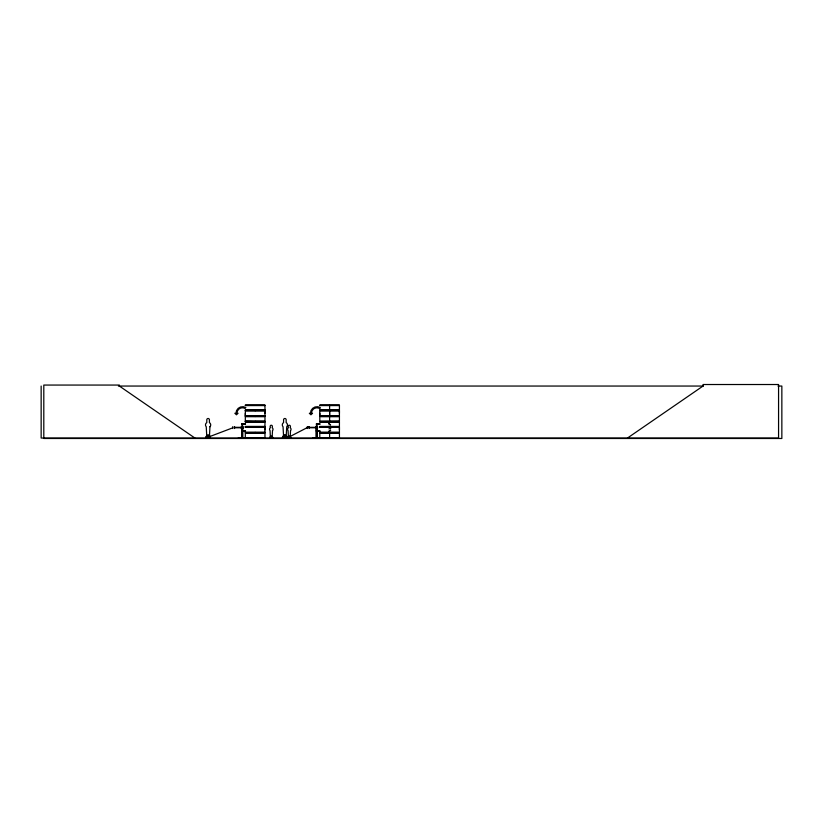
<?xml version="1.0" encoding="UTF-8"?>
<svg xmlns="http://www.w3.org/2000/svg" width="823" height="823" viewBox="0 0 823 823"><rect width="100%" height="100%" fill="white"/><g stroke="black" fill="none" stroke-linecap="round" stroke-linejoin="round"><path stroke-width="1.23" d="M254.976 415.718L245.326 415.718L245.336 413.311M264.965 429.812L264.965 427.394M264.965 413.311L264.965 410.903M319.797 415.718L319.797 410.903L339.436 410.903L339.426 415.718L319.797 415.718L319.808 413.311M339.426 429.812L339.426 427.394L319.797 427.394M339.426 413.311L339.426 410.903M286.167 436.859L286.733 426.746A2.623 2.582 -90 0 0 286.167 422.621L286.167 419.792A1.307 1.296 -90 0 0 284.871 418.485A1.307 1.296 -90 0 0 283.575 419.792L283.575 422.621A2.623 2.582 -90 0 0 283.04 426.746L283.606 436.859L286.188 436.859M284.357 435.737L285.149 435.583L284.48 435.305M208.27 435.305L207.797 435.665L208.384 435.737M285.139 435.665L284.861 435.809M284.943 435.665L284.408 435.418M207.777 435.583L208.034 435.346M329.601 438.031L329.632 433.186M316.197 437.99L316.269 427.127L317.143 427.127L317.143 438.042L317.009 424.473M290.612 438.031L290.622 436.9L290.622 437.815L282.423 438.031L282.711 436.334L283.359 436.334L283.359 437.425M290.54 437.63L282.701 437.702L283.462 437.836M285.828 437.425L285.622 438.031M286.178 437.425L285.828 437.702M285.972 438.031L286.836 438.042L286.589 436.334L286.641 437.425M286.476 438.021L286.939 436.334L286.281 436.334L286.281 437.425M290.056 437.702L289.305 437.702C293.194 438.68 283.668 436.221 283.009 437.425L283.009 436.334L283.061 437.702M210.297 438.021L205.637 438.031L206.151 436.334L206.45 437.425M206.707 438.031L207.221 438.001L206.151 437.702M208.877 438.031L209.34 438.042M209.886 437.425L209.104 438.031M270.345 438.031L269.635 438.031L272.794 438.031L272.598 436.9L272.3 438.031M269.687 438.031L269.954 436.9L270.16 437.63M271.919 438.042L272.434 438.042M271.796 438.031L272.598 437.908M272.763 438.042L271.909 437.918M287.865 438.031L287.988 436.9L288.184 437.63M288.482 437.918L288.019 438.042M290.622 437.815L289.943 438.042M328.922 431.468L330.558 430.172M328.953 431.55L330.62 430.244M627.476 438.042L703.027 386.049L703.027 384.516L778.568 384.516L778.568 438.042L41.15 438.042L41.15 386.049M287.885 437.63L309.036 426.695M286.867 438.021L286.178 437.702M209.834 438.042L210.06 436.334M270.479 438.031L269.779 438.031M288.523 438.042L287.844 437.908L287.999 436.9M245.305 421.345L254.976 421.592M206.748 437.702L232.816 427.806M241.695 438.001L241.797 427.127L242.672 427.127L242.672 438.042M328.922 428.886L330.815 428.31M118.389 386.049L703.418 386.049M777.992 386.049L781.85 386.049L781.85 438.484L43.804 438.484L43.804 385.061L119.356 385.061L119.356 386.049L194.897 438.042M245.316 405.091L264.975 405.091M319.787 405.091L339.446 405.091M245.316 405.266L264.975 405.266L264.965 409.936M319.787 405.266L339.446 405.266L339.426 409.936L319.797 409.936M245.336 405.574L254.965 405.574M255.336 405.574L264.965 405.574M319.808 405.574L339.426 405.574M245.326 409.936L254.976 409.936M255.325 409.936L264.975 409.936M245.254 410.266L255.037 410.266M255.264 410.266L265.037 410.266M319.725 410.266L339.508 410.266M245.254 410.564L255.037 410.564M255.264 410.564L265.037 410.564M319.725 410.564L339.508 410.564M254.976 410.903L245.326 410.903L245.326 415.718M255.325 410.903L264.975 410.903L264.965 415.718M255.325 415.718L264.975 415.718M245.254 416.057L255.037 416.057M255.264 416.057L265.037 416.057M319.725 416.057L339.508 416.057M245.254 416.356L255.037 416.356M255.264 416.356L265.037 416.356M319.725 416.356L339.508 416.356M254.976 416.695L245.326 416.695L245.326 421.335L254.976 421.345M255.325 416.695L264.975 416.695L264.975 421.335L255.315 421.335M245.336 421.211L254.965 421.211M255.336 421.211L264.965 421.211M339.426 421.211L319.808 421.211L319.797 416.695L339.436 416.695L339.436 421.335L319.766 421.541L339.446 421.541M255.315 421.541L264.975 421.592M245.316 421.767L254.976 421.767M255.315 421.767L264.975 421.788L264.965 426.427M319.787 421.788L339.446 421.757L339.426 426.427L319.797 426.427M245.336 422.065L254.965 422.065M255.336 422.065L264.965 422.065M319.808 422.065L339.426 422.065M245.511 423.68L242.003 423.68L242.764 423.763M319.982 423.68L316.464 423.598L316.464 431.468L317.236 431.468M316.464 423.763L317.236 423.763M242.003 424.308L245.511 424.39M316.464 424.308L319.982 424.39M242.003 424.473L242.764 424.473L242.764 423.598M316.464 424.473L317.236 424.473L317.236 423.598M245.326 426.427L254.976 426.427M255.325 426.427L264.975 426.427M245.254 426.767L255.037 426.767M255.264 426.767L265.037 426.767M319.725 426.767L339.508 426.767M245.254 427.065L255.037 427.065M255.264 427.065L265.037 427.065M319.725 427.065L339.508 427.065M234.565 427.332L241.118 427.332M309.036 427.332L315.59 427.332M245.326 427.394L254.976 427.394M255.325 427.394L264.975 427.394L264.965 432.219M234.565 427.775L241.118 427.775M309.036 427.775L315.59 427.775M241.797 427.991L242.672 427.991M316.269 427.991L317.143 427.991M241.797 428.217L242.672 428.217M316.269 428.217L317.143 428.217M242.003 430.594L242.764 430.594L242.764 431.468L242.003 431.468M316.464 430.594L317.236 430.594M242.003 430.758L245.511 430.676M316.464 430.676L319.982 430.676M242.003 431.303L245.511 431.386M316.464 431.386L319.982 431.386M245.326 432.219L254.976 432.219M255.325 432.219L264.975 432.219M319.797 432.219L339.436 432.219L339.436 427.394M245.254 432.548L255.037 432.548M255.264 432.548L265.037 432.548M319.725 432.548L339.508 432.548M245.254 432.847L255.037 432.847M255.264 432.847L265.037 432.847M319.725 432.847L339.508 432.847M254.976 433.186L245.326 433.186L245.305 438.031M255.325 433.186L264.975 433.186L264.975 437.836L238.3 437.959L264.965 437.702M285.272 437.425L285.272 435.13L284.048 435.13L284.048 437.425M210.081 436.334L209.752 437.425M207.098 437.208L207.756 437.208M285.818 437.208L287.556 437.208M205.915 437.425L209.958 437.425M270.613 437.486L271.775 437.486M288.636 437.486L289.799 437.486M269.821 437.63L272.516 437.63M339.426 437.702L312.771 437.723L339.446 437.846L339.436 433.186L319.797 433.186L319.766 438.031M328.922 426.314L330.815 426.87M328.953 423.639L330.62 424.956L328.922 423.722M329.611 405.286L329.601 409.936M329.601 416.695L329.622 421.335M329.365 423.68L329.365 424.39M329.365 430.676L329.365 431.386M316.351 428.217L316.433 438.042M309.036 426.571L309.036 428.536M307.288 426.571L307.288 428.536M289.706 437.702L289.717 436.097L288.914 436.097L288.914 437.63M285.242 435.13L285.242 437.702M272.382 436.9L272.382 437.63M271.683 437.63L271.683 436.097L270.88 436.097L270.89 437.63M263.874 438.042L248.145 438.042M242.548 424.473L242.507 438.042M242.003 423.598L241.962 438.042M234.565 426.571L234.565 428.536M232.816 426.571L232.816 428.536M208.713 437.425L208.713 435.13L207.509 435.13L207.509 437.425M320.353 407.55A6.605 6.605 0 0 0 310.436 413.269L309.345 413.269L310.929 414.802L312.524 413.269L311.423 413.269A5.514 5.514 0 0 1 320.836 409.37M245.882 407.55A6.605 6.605 0 0 0 235.964 413.269L234.874 413.269L236.458 414.802L238.053 413.269L236.952 413.269A5.514 5.514 0 0 1 245.223 408.496M329.601 410.903L329.632 415.718L329.622 410.903M209.958 426.746L209.412 436.859L206.789 436.859L206.244 426.746A2.623 2.623 0 0 1 206.789 422.621L206.789 419.792A1.307 1.307 0 0 1 208.096 418.485A1.307 1.307 0 0 1 209.412 419.792L209.412 422.621A2.623 2.623 0 0 1 209.958 426.746M272.516 430.511L272.146 437.25L270.397 437.25L270.037 430.511A1.749 1.749 0 0 1 270.397 427.765C268.812 424.318 273.74 424.318 272.146 427.765A1.749 1.749 0 0 1 272.516 430.511M290.54 430.511L290.18 437.25L288.431 437.25L288.06 430.511A1.749 1.749 0 0 1 288.431 427.765C286.836 424.318 291.764 424.318 290.18 427.765A1.749 1.749 0 0 1 290.54 430.511M243.063 426.952L241.118 426.952L241.118 428.155L243.063 428.155L243.063 426.952M317.534 426.952L315.59 426.952L315.59 428.155L317.534 428.155L317.534 426.952"/></g></svg>
